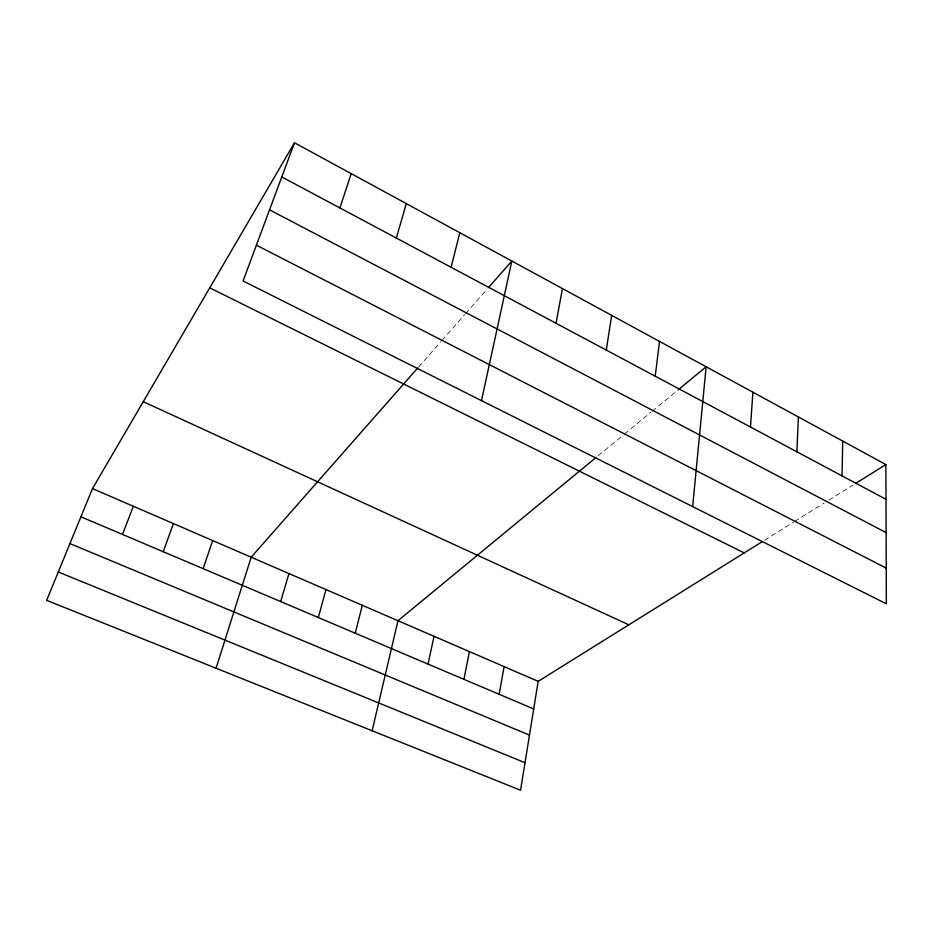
<?xml version="1.0" encoding="UTF-8"?>
<svg xmlns="http://www.w3.org/2000/svg" width="933" height="933" viewBox="0 0 933 933"><rect width="100%" height="100%" fill="white"/><g stroke="black" fill="none" stroke-linecap="round" stroke-linejoin="round"><path stroke-width="0.7" stroke-dasharray="4.67 3.5" d="M418.637 366.949L441.041 341.49M441.974 340.428L464.646 314.678M465.602 313.593L486.618 289.708M598.205 455.712L623.431 434.941M624.515 434.032L651.071 412.153M652.19 411.231L676.915 390.857M764.524 540.242L793.586 522.118M794.811 521.36L824.049 503.132M828.901 500.1L853.17 484.985"/><path stroke-width="1.4" d="M842.033 475.877L842.721 441.087M796.875 451.782L798.403 416.981M750.482 427.022L752.896 392.21M692.648 506.596L706.141 366.774L678.046 389.924M655.211 376.186L659.526 341.408M606.31 350.097L611.64 315.354M762.133 541.735L538.166 681.347L520.567 790.228L46.65 600.351L92.495 488.589L294.49 142.772L885.884 464.576L886.35 603.814L243.081 280.973L294.49 142.772M499.155 694.28L504.112 666.617M556.033 323.261L562.436 288.577M463.934 679.341L469.404 651.607M428.037 664.098L434.032 636.306M481.498 400.63L511.844 261.042L488.484 287.586M372.139 730.761L397.983 620.713L596 457.532M451.106 267.281L459.817 232.737M355.228 633.204L362.319 605.284M318.316 617.529L325.979 589.574M396.327 238.043L406.298 203.616M280.681 601.563L288.938 573.55M216.071 668.226L251.175 557.223L417.704 368.01M339.915 207.942L351.216 173.643M203.161 568.663L212.677 540.569M163.24 551.718L173.41 523.576M122.503 534.434L133.361 506.257M855.596 483.469L885.884 464.576M58.289 571.999L525.011 762.727M69.94 543.589L529.477 735.111M80.926 516.789L533.711 708.952M92.495 488.589L538.166 681.347M143.262 401.68L628.854 624.818M209.75 287.842L744.207 552.907M256.4 245.181L886.233 568.115M269.544 209.832L886.117 532.615M281.789 176.932L886 499.342"/></g></svg>
